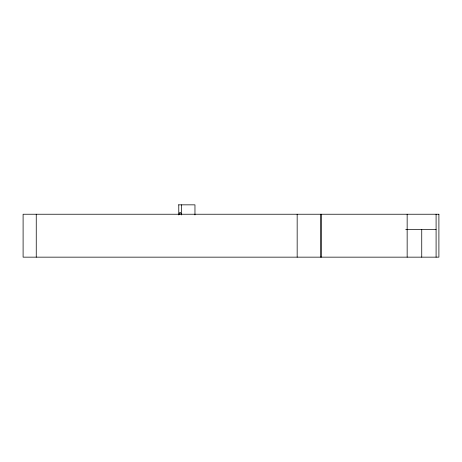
<?xml version="1.0" encoding="UTF-8"?>
<svg xmlns="http://www.w3.org/2000/svg" width="462" height="462" viewBox="0 0 462 462"><rect width="100%" height="100%" fill="white"/><g stroke="black" fill="none" stroke-linecap="round" stroke-linejoin="round"><path stroke-width="0.69" d="M178.598 204.845L194.964 204.845L194.964 214.951M405.717 229.562L436.093 229.562M436.093 214.235L436.093 257.155M421.742 229.562L421.742 257.155M407.155 214.235L407.155 257.155M321.46 214.235L321.46 257.155M320.362 214.235L320.362 257.155M297.164 214.235L297.164 257.155M181.427 204.845L181.427 214.951M178.777 204.845L178.777 214.951M36.25 214.235L36.25 257.155M178.996 214.507A165.021 6.913 90 0 1 181.214 214.507M438.9 214.235L23.1 214.235L23.1 257.155L438.9 257.155L438.9 214.235"/></g></svg>
